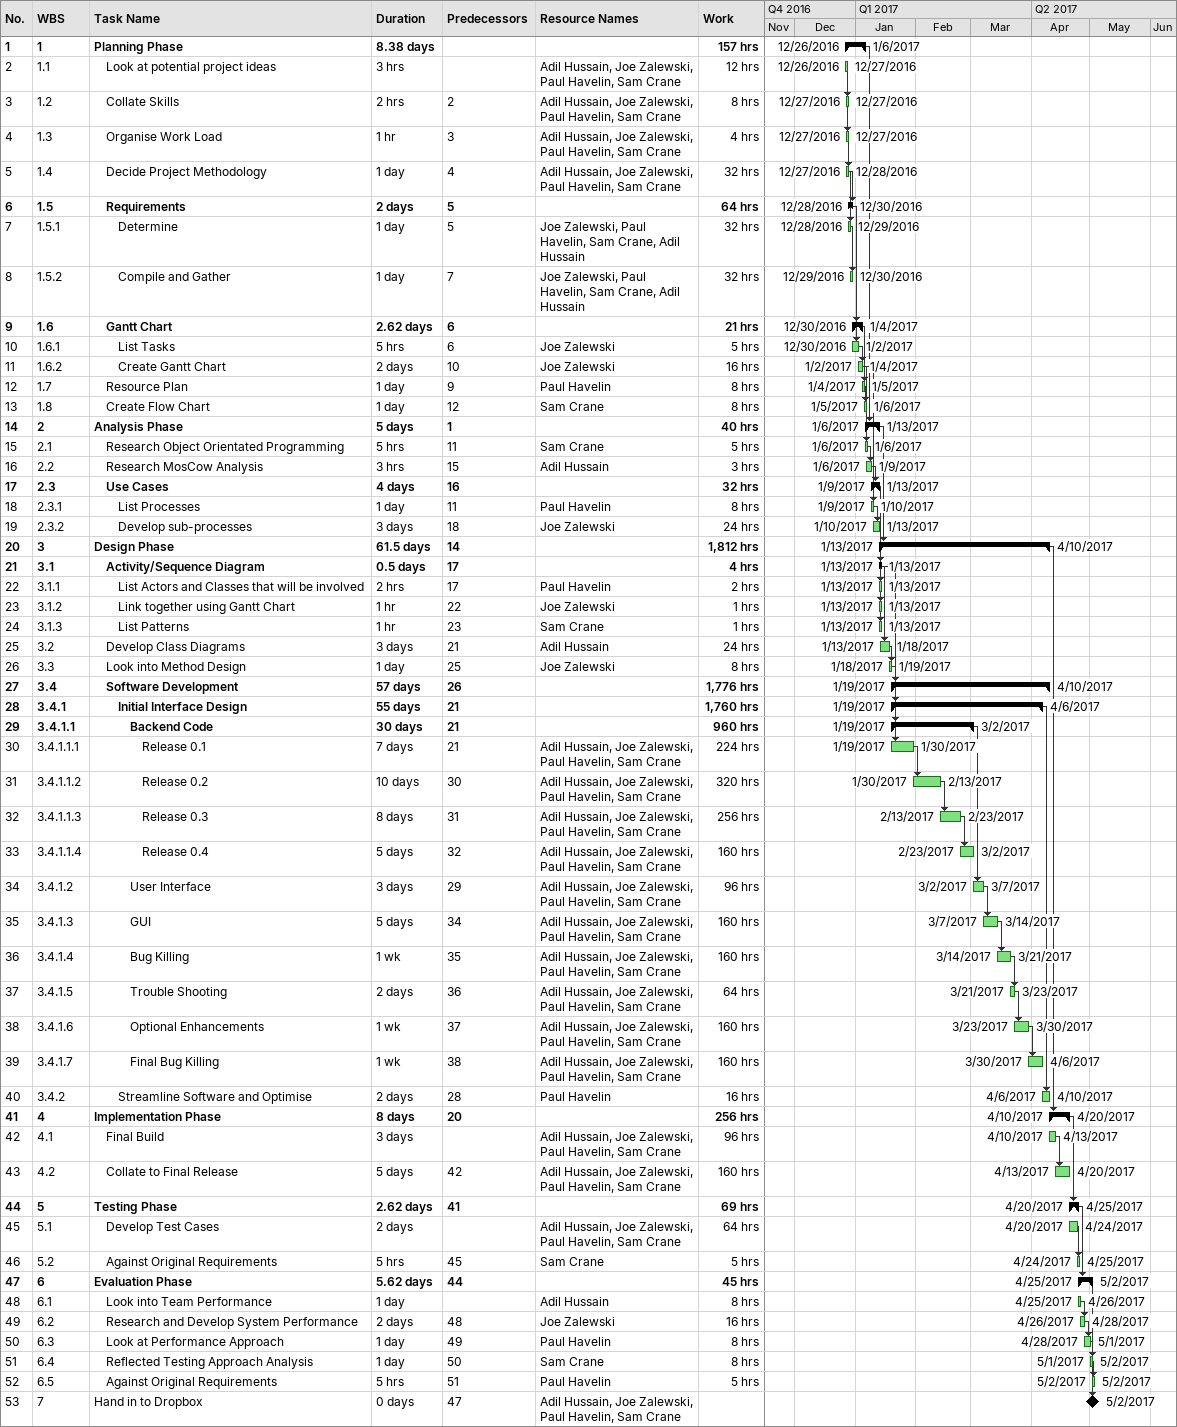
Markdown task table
| ID | WBS | Task | Duration | Start | Finish | Predecessors | Resources | Work (h) |
|---|---|---|---|---|---|---|---|---|
| 1 | 1 | **Planning Phase** | 8.38d | 2016-12-26 | 2017-01-06 |  |  | 157 |
| 2 | 1.1 | Look at potential project ideas | 3h | 2016-12-26 | 2016-12-27 |  | Adil Hussain, Joe Zalewski, Paul Havelin, Sam Crane | 12 |
| 3 | 1.2 | Collate Skills | 2h | 2016-12-27 | 2016-12-27 | 2 | Adil Hussain, Joe Zalewski, Paul Havelin, Sam Crane | 8 |
| 4 | 1.3 | Organise Work Load | 1h | 2016-12-27 | 2016-12-27 | 3 | Adil Hussain, Joe Zalewski, Paul Havelin, Sam Crane | 4 |
| 5 | 1.4 | Decide Project Methodology | 1d | 2016-12-27 | 2016-12-28 | 4 | Adil Hussain, Joe Zalewski, Paul Havelin, Sam Crane | 32 |
| 6 | 1.5 | **Requirements** | 2d | 2016-12-28 | 2016-12-30 | 5 |  | 64 |
| 7 | 1.5.1 | Determine | 1d | 2016-12-28 | 2016-12-29 | 5 | Joe Zalewski, Paul Havelin, Sam Crane, Adil Hussain | 32 |
| 8 | 1.5.2 | Compile and Gather | 1d | 2016-12-29 | 2016-12-30 | 7 | Joe Zalewski, Paul Havelin, Sam Crane, Adil Hussain | 32 |
| 9 | 1.6 | **Gantt Chart** | 2.62d | 2016-12-30 | 2017-01-04 | 6 |  | 21 |
| 10 | 1.6.1 | List Tasks | 5h | 2016-12-30 | 2017-01-02 | 6 | Joe Zalewski | 5 |
| 11 | 1.6.2 | Create Gantt Chart | 2d | 2017-01-02 | 2017-01-04 | 10 | Joe Zalewski | 16 |
| 12 | 1.7 | Resource Plan | 1d | 2017-01-04 | 2017-01-05 | 9 | Paul Havelin | 8 |
| 13 | 1.8 | Create Flow Chart | 1d | 2017-01-05 | 2017-01-06 | 12 | Sam Crane | 8 |
| 14 | 2 | **Analysis Phase** | 5d | 2017-01-06 | 2017-01-13 | 1 |  | 40 |
| 15 | 2.1 | Research Object Orientated Programming | 5h | 2017-01-06 | 2017-01-06 | 11 | Sam Crane | 5 |
| 16 | 2.2 | Research MosCow Analysis | 3h | 2017-01-06 | 2017-01-09 | 15 | Adil Hussain | 3 |
| 17 | 2.3 | **Use Cases** | 4d | 2017-01-09 | 2017-01-13 | 16 |  | 32 |
| 18 | 2.3.1 | List Processes | 1d | 2017-01-09 | 2017-01-10 | 11 | Paul Havelin | 8 |
| 19 | 2.3.2 | Develop sub-processes | 3d | 2017-01-10 | 2017-01-13 | 18 | Joe Zalewski | 24 |
| 20 | 3 | **Design Phase** | 61.5d | 2017-01-13 | 2017-04-10 | 14 |  | 1812 |
| 21 | 3.1 | **Activity/Sequence Diagram** | 0.5d | 2017-01-13 | 2017-01-13 | 17 |  | 4 |
| 22 | 3.1.1 | List Actors and Classes that will be involved | 2h | 2017-01-13 | 2017-01-13 | 17 | Paul Havelin | 2 |
| 23 | 3.1.2 | Link together using Gantt Chart | 1h | 2017-01-13 | 2017-01-13 | 22 | Joe Zalewski | 1 |
| 24 | 3.1.3 | List Patterns | 1h | 2017-01-13 | 2017-01-13 | 23 | Sam Crane | 1 |
| 25 | 3.2 | Develop Class Diagrams | 3d | 2017-01-13 | 2017-01-18 | 21 | Adil Hussain | 24 |
| 26 | 3.3 | Look into Method Design | 1d | 2017-01-18 | 2017-01-19 | 25 | Joe Zalewski | 8 |
| 27 | 3.4 | **Software Development** | 57d | 2017-01-19 | 2017-04-10 | 26 |  | 1776 |
| 28 | 3.4.1 | **Initial Interface Design** | 55d | 2017-01-19 | 2017-04-06 | 21 |  | 1760 |
| 29 | 3.4.1.1 | **Backend Code** | 30d | 2017-01-19 | 2017-03-02 | 21 |  | 960 |
| 30 | 3.4.1.1.1 | Release 0.1 | 7d | 2017-01-19 | 2017-01-30 | 21 | Adil Hussain, Joe Zalewski, Paul Havelin, Sam Crane | 224 |
| 31 | 3.4.1.1.2 | Release 0.2 | 10d | 2017-01-30 | 2017-02-13 | 30 | Adil Hussain, Joe Zalewski, Paul Havelin, Sam Crane | 320 |
| 32 | 3.4.1.1.3 | Release 0.3 | 8d | 2017-02-13 | 2017-02-23 | 31 | Adil Hussain, Joe Zalewski, Paul Havelin, Sam Crane | 256 |
| 33 | 3.4.1.1.4 | Release 0.4 | 5d | 2017-02-23 | 2017-03-02 | 32 | Adil Hussain, Joe Zalewski, Paul Havelin, Sam Crane | 160 |
| 34 | 3.4.1.2 | User Interface | 3d | 2017-03-02 | 2017-03-07 | 29 | Adil Hussain, Joe Zalewski, Paul Havelin, Sam Crane | 96 |
| 35 | 3.4.1.3 | GUI | 5d | 2017-03-07 | 2017-03-14 | 34 | Adil Hussain, Joe Zalewski, Paul Havelin, Sam Crane | 160 |
| 36 | 3.4.1.4 | Bug Killing | 1w | 2017-03-14 | 2017-03-21 | 35 | Adil Hussain, Joe Zalewski, Paul Havelin, Sam Crane | 160 |
| 37 | 3.4.1.5 | Trouble Shooting | 2d | 2017-03-21 | 2017-03-23 | 36 | Adil Hussain, Joe Zalewski, Paul Havelin, Sam Crane | 64 |
| 38 | 3.4.1.6 | Optional Enhancements | 1w | 2017-03-23 | 2017-03-30 | 37 | Adil Hussain, Joe Zalewski, Paul Havelin, Sam Crane | 160 |
| 39 | 3.4.1.7 | Final Bug Killing | 1w | 2017-03-30 | 2017-04-06 | 38 | Adil Hussain, Joe Zalewski, Paul Havelin, Sam Crane | 160 |
| 40 | 3.4.2 | Streamline Software and Optimise | 2d | 2017-04-06 | 2017-04-10 | 28 | Paul Havelin | 16 |
| 41 | 4 | **Implementation Phase** | 8d | 2017-04-10 | 2017-04-20 | 20 |  | 256 |
| 42 | 4.1 | Final Build | 3d | 2017-04-10 | 2017-04-13 |  | Adil Hussain, Joe Zalewski, Paul Havelin, Sam Crane | 96 |
| 43 | 4.2 | Collate to Final Release | 5d | 2017-04-13 | 2017-04-20 | 42 | Adil Hussain, Joe Zalewski, Paul Havelin, Sam Crane | 160 |
| 44 | 5 | **Testing Phase** | 2.62d | 2017-04-20 | 2017-04-25 | 41 |  | 69 |
| 45 | 5.1 | Develop Test Cases | 2d | 2017-04-20 | 2017-04-24 |  | Adil Hussain, Joe Zalewski, Paul Havelin, Sam Crane | 64 |
| 46 | 5.2 | Against Original Requirements | 5h | 2017-04-24 | 2017-04-25 | 45 | Sam Crane | 5 |
| 47 | 6 | **Evaluation Phase** | 5.62d | 2017-04-25 | 2017-05-02 | 44 |  | 45 |
| 48 | 6.1 | Look into Team Performance | 1d | 2017-04-25 | 2017-04-26 |  | Adil Hussain | 8 |
| 49 | 6.2 | Research and Develop System Performance | 2d | 2017-04-26 | 2017-04-28 | 48 | Joe Zalewski | 16 |
| 50 | 6.3 | Look at Performance Approach | 1d | 2017-04-28 | 2017-05-01 | 49 | Paul Havelin | 8 |
| 51 | 6.4 | Reflected Testing Approach Analysis | 1d | 2017-05-01 | 2017-05-02 | 50 | Sam Crane | 8 |
| 52 | 6.5 | Against Original Requirements | 5h | 2017-05-02 | 2017-05-02 | 51 | Paul Havelin | 5 |
| 53 | 7 | Hand in to Dropbox | 0d | 2017-05-02 | 2017-05-02 | 47 | Adil Hussain, Joe Zalewski, Paul Havelin, Sam Crane |  |
